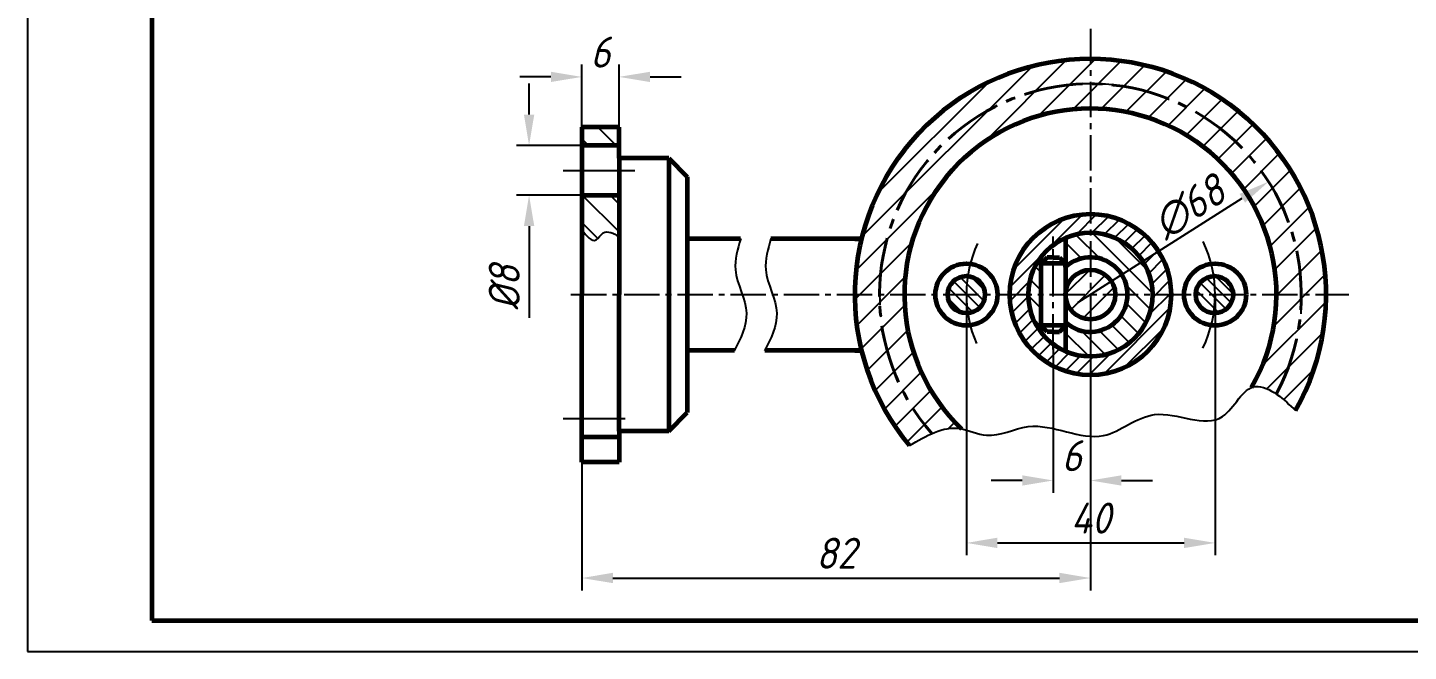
# Model space of a CAD drawing. Header units: millimetres. Extents: x 0 to 1155, y -5 to 314.
# Drawn here: x 457.9 to 680.6, y 0.1 to 100.7 of the extents above; entities that cross this region are included whole.
import ezdxf

# ---------------------------------------------------------------- set-up
doc = ezdxf.new("R2010")
doc.units = ezdxf.units.MM
doc.header["$LTSCALE"] = 0.5
doc.linetypes.add('CENTER2', pattern=[28.575, 19.05, -3.175, 3.175, -3.175])
doc.layers.get('0').update_dxf_attribs({"linetype": 'CONTINUOUS', "lineweight": 60})
doc.layers.add('3-размеры', color=6, linetype='CONTINUOUS')
doc.layers.add('Оси', color=1, linetype='CENTER2', lineweight=40)
doc.layers.add('Основные', color=7, linetype='CONTINUOUS', lineweight=100)
doc.styles.get("Standard").update_dxf_attribs({"font": 'isocpeui.ttf', "width": 0.9})
doc.dimstyles.get("Standard").update_dxf_attribs({"dimtxt": 5, "dimasz": 5, "dimexe": 2, "dimexo": 0, "dimgap": 1.5, "dimtad": 1, "dimdec": 0, "dimzin": 0, "dimtxsty": 'Standard', "dimcen": 5, "dimadec": 0, "dimazin": 0, "dimtfac": 1, "dimtdec": 0, "dimtofl": 0, "dimtmove": 0, "dimatfit": 3, "dimldrblk": 'DOTSMALL', "dimfxl": 1, "dimtolj": 1, "dimtzin": 0, "dimarcsym": 0})

# ---------------------------------------------------------------- blocks, each defined once
blk = doc.blocks.new('*D22')
at = {"layer": '3-размеры', "color": 0, "lineweight": -2, "transparency": 16777216}
for p, q in [((609.3, 57.6), (609.3, 15.55)), ((649.4, 57.6), (649.4, 15.55)), ((614.3, 17.55), (644.4, 17.55))]:
    blk.add_line(p, q, dxfattribs=at)
at = {"layer": '3-размеры', "color": 0, "lineweight": 0, "transparency": 16777216}
for points in [[(614.3, 18.39), (614.3, 16.72), (609.3, 17.55)], [(644.4, 18.39), (644.4, 16.72), (649.4, 17.55)]]:
    blk.add_solid(points, dxfattribs=at)
at = {"layer": '3-размеры', "color": 0, "lineweight": 0, "transparency": 16777216, "insert": (629.35, 21.55), "char_height": 5, "attachment_point": 5}
blk.add_mtext('\\A1;40', dxfattribs=at)
blk = doc.blocks.new('_DotSmall')
at = {"color": 0, "linetype": 'ByBlock', "const_width": 0.5}
blk.add_lwpolyline([(-0.0625, 0, 1), (0.0625, 0, 1)], format="xyb", close=True, dxfattribs=at)
blk = doc.blocks.new('*D29')
at = {"layer": 'Основные', "color": 0, "lineweight": -2, "transparency": 16777216}
for p, q in [((629.3, 34.75), (629.3, 9.89)), ((547.3, 30.6), (547.3, 9.89)), ((552.3, 11.89), (624.3, 11.89))]:
    blk.add_line(p, q, dxfattribs=at)
at = {"layer": 'Основные', "color": 0, "lineweight": 0, "transparency": 16777216}
for points in [[(552.3, 12.73), (552.3, 11.06), (547.3, 11.89)], [(624.3, 12.73), (624.3, 11.06), (629.3, 11.89)]]:
    blk.add_solid(points, dxfattribs=at)
at = {"layer": 'Основные', "color": 0, "lineweight": 0, "transparency": 16777216, "insert": (588.3, 15.89), "char_height": 5, "attachment_point": 5}
blk.add_mtext('\\A1;82', dxfattribs=at)
blk = doc.blocks.new('*D30')
at = {"layer": 'Основные', "color": 0, "lineweight": -2, "transparency": 16777216}
for p, q in [((547.3, 84.6), (547.3, 94.71)), ((553.3, 84.6), (553.3, 94.71)), ((542.3, 92.71), (537.3, 92.71)), ((558.3, 92.71), (563.3, 92.71))]:
    blk.add_line(p, q, dxfattribs=at)
at = {"layer": 'Основные', "color": 0, "lineweight": 0, "transparency": 16777216}
for points in [[(542.3, 93.54), (542.3, 91.88), (547.3, 92.71)], [(558.3, 93.54), (558.3, 91.88), (553.3, 92.71)]]:
    blk.add_solid(points, dxfattribs=at)
at = {"layer": 'Основные', "color": 0, "lineweight": 0, "transparency": 16777216, "insert": (550.3, 96.71), "char_height": 5, "attachment_point": 5}
blk.add_mtext('\\A1;6', dxfattribs=at)
blk = doc.blocks.new('*D31')
at = {"layer": 'Основные', "color": 0, "lineweight": -2, "transparency": 16777216}
for p, q in [((538.79, 86.64), (538.79, 91.64)), ((547.3, 81.64), (536.79, 81.64)), ((547.3, 73.64), (536.79, 73.64)), ((538.79, 68.64), (538.79, 53.84))]:
    blk.add_line(p, q, dxfattribs=at)
at = {"layer": 'Основные', "color": 0, "lineweight": 0, "transparency": 16777216}
for points in [[(537.96, 86.64), (539.63, 86.64), (538.79, 81.64)], [(537.96, 68.64), (539.63, 68.64), (538.79, 73.64)]]:
    blk.add_solid(points, dxfattribs=at)
at = {"layer": 'Основные', "color": 0, "lineweight": 0, "transparency": 16777216, "insert": (534.79, 58.74), "char_height": 5, "attachment_point": 5, "rotation": 90}
blk.add_mtext('\\A1;%%c8', dxfattribs=at)
blk = doc.blocks.new('*D34')
at = {"layer": 'Основные', "color": 0, "lineweight": -2, "transparency": 16777216}
for p, q in [((629.3, 51.6), (629.3, 25.62)), ((623.3, 49.6), (623.3, 25.62)), ((618.3, 27.62), (613.3, 27.62)), ((634.3, 27.62), (639.3, 27.62))]:
    blk.add_line(p, q, dxfattribs=at)
at = {"layer": 'Основные', "color": 0, "lineweight": 0, "transparency": 16777216}
for points in [[(618.3, 28.45), (618.3, 26.79), (623.3, 27.62)], [(634.3, 28.45), (634.3, 26.79), (629.3, 27.62)]]:
    blk.add_solid(points, dxfattribs=at)
at = {"layer": 'Основные', "color": 0, "lineweight": 0, "transparency": 16777216, "insert": (626.3, 31.62), "char_height": 5, "attachment_point": 5}
blk.add_mtext('\\A1;6', dxfattribs=at)

msp = doc.modelspace()

# ---------------------------------------------------------------- hatches: boundary and pattern name
at = {"lineweight": -3}
h = msp.add_hatch(dxfattribs=at)
h.set_pattern_fill('ANSI31', style=0)
h.set_pattern_definition([(45, (339.7754, -1.643), (-2.245064, 2.245064), [])])
h.paths.add_polyline_path([(629.3, 87.6), (629.3, 95.6, 0.414262), (591.3, 57.6), (599.3, 57.6, -0.414214)])
h.paths.add_polyline_path([(629.3, 95.6), (629.3, 87.6, -0.414214), (659.3, 57.6), (667.3, 57.6, 0.414194)])
edge = h.paths.add_edge_path()
edge.add_line((667.3, 57.6), (659.3, 57.6))
edge.add_arc((629.3, 57.6), 30, -29.9473, 0, ccw=False)
edge.add_spline(control_points=[(655.3, 42.62), (655.49, 42.71), (656.72, 43.04), (659.66, 41.51), (661.44, 39.79), (662.37, 38.89)], knot_values=[58.409277, 58.409277, 58.409277, 58.409277, 59.129981, 62.779232, 66.794237, 66.794237, 66.794237, 66.794237], degree=3, periodic=0)
edge.add_arc((629.3, 57.6), 38, 330.4922, 359.9972)
edge = h.paths.add_edge_path()
edge.add_line((599.3, 57.6), (591.3, 57.6))
edge.add_arc((629.3, 57.6), 38, 180.0028, 219.8373)
edge.add_spline(control_points=[(600.12, 33.26), (602.82, 34.84), (605.6, 36.47), (608.44, 35.97), (608.53, 35.95)], knot_values=[0, 0, 0, 0, 8.595247, 8.868719, 8.868719, 8.868719, 8.868719], degree=3, periodic=0)
edge.add_arc((629.3, 57.6), 30, 180, 226.1817, ccw=False)
h = msp.add_hatch(dxfattribs=at)
h.set_pattern_fill('ANSI31', angle=90, style=0)
h.set_pattern_definition([(135, (339.7754, -1.643), (-2.245064, -2.245064), [])])
h.paths.add_polyline_path([(553.3, 81.64), (553.3, 84.6), (548.3, 84.6), (547.3, 84.6), (547.3, 81.64)])
edge = h.paths.add_edge_path()
edge.add_line((547.3, 73.64), (547.3, 68.02))
edge.add_spline(control_points=[(547.3, 68.02), (548.11, 67.05), (549.38, 65.5), (550.88, 68.3), (552.38, 67.47), (553.3, 66.95)], knot_values=[0, 0, 0, 0, 2.795117, 4.421647, 7.031616, 7.031616, 7.031616, 7.031616], degree=3, periodic=0)
edge.add_line((553.3, 66.95), (553.3, 73.64))
edge.add_line((553.3, 73.64), (547.3, 73.64))
h = msp.add_hatch(dxfattribs=at)
h.set_pattern_fill('ANSI31', scale=0.5, style=0)
h.set_pattern_definition([(45, (336.9886, 8.492), (-1.122532, 1.122532), [])])
h.paths.add_polyline_path([(629.3, 67.6), (629.3, 70.6, 0.414214), (616.3, 57.6), (619.3, 57.6, -0.414214)])
h.paths.add_polyline_path([(629.3, 70.6), (629.3, 67.6, -0.414214), (639.3, 57.6), (642.3, 57.6, 0.414214)])
h.paths.add_polyline_path([(642.3, 57.6), (639.3, 57.6, -0.414214), (629.3, 47.6), (629.3, 44.6, 0.414214)])
h.paths.add_polyline_path([(629.3, 47.6, -0.414214), (619.3, 57.6), (616.3, 57.6, 0.414214), (629.3, 44.6)])
h = msp.add_hatch(dxfattribs=at)
h.set_pattern_fill('ANSI31', scale=0.65, angle=90, style=0)
h.set_pattern_definition([(135, (339.7754, -1.643), (-1.459292, -1.459292), [])])
h.paths.add_polyline_path([(629.3, 67.6, 0.103244), (625.3, 66.77), (625.3, 62.07, -0.184483), (629.3, 63.6)])
h.paths.add_polyline_path([(635.3, 57.6), (639.3, 57.6, 0.414214), (629.3, 67.6), (629.3, 63.6, -0.414214)])
h.paths.add_polyline_path([(639.3, 57.6), (635.3, 57.6, -0.414214), (629.3, 51.6), (629.3, 47.6, 0.414214)])
h.paths.add_polyline_path([(625.3, 53.13), (625.3, 48.44, 0.103244), (629.3, 47.6), (629.3, 51.6, -0.184483)])
h.paths.add_polyline_path([(621.3, 57.6), (619.3, 57.6, 0.162278), (621.3, 51.6)])
h.paths.add_polyline_path([(619.3, 57.6), (621.3, 57.6), (621.3, 62.6), (621.3, 62.6), (621.3, 62.6), (621.3, 63.6, 0.162278)])
h = msp.add_hatch(dxfattribs=at)
h.set_pattern_fill('ANSI31', scale=0.4, angle=90, style=0)
h.set_pattern_definition([(135, (485.068, -4.92), (-0.898026, -0.898026), [])])
h.paths.add_polyline_path([(609.53, 60.59, 0.037553), (609.3, 57.6), (612.3, 57.6, 0.392393)])
h.paths.add_polyline_path([(609.53, 60.59, 0.436376), (606.3, 57.6), (609.3, 57.6, -0.037553)])
h.paths.add_polyline_path([(609.53, 54.61, -0.037553), (609.3, 57.6), (606.3, 57.6, 0.436376)])
h.paths.add_polyline_path([(609.53, 54.61, 0.392393), (612.3, 57.6), (609.3, 57.6, 0.037553)])
h.paths.add_polyline_path([(646.3, 57.6), (649.3, 57.6, 0.037553), (649.08, 60.59, 0.392393)])
h.paths.add_polyline_path([(652.3, 57.6, 0.436376), (649.08, 60.59, -0.037553), (649.3, 57.6)])
h.paths.add_polyline_path([(649.08, 54.61, 0.436376), (652.3, 57.6), (649.3, 57.6, -0.037553)])
h.paths.add_polyline_path([(649.08, 54.61, 0.037553), (649.3, 57.6), (646.3, 57.6, 0.392393)])
h = msp.add_hatch(dxfattribs=at)
h.set_pattern_fill('ANSI31', scale=0.75, style=0)
h.set_pattern_definition([(45, (336.9886, 8.492), (-1.683798, 1.683798), [])])
h.paths.add_polyline_path([(629.3, 61.6, 0.414214), (625.3, 57.6), (629.3, 57.6)])
h.paths.add_polyline_path([(629.3, 61.6), (629.3, 57.6), (633.3, 57.6, 0.414214)])
h.paths.add_polyline_path([(633.3, 57.6), (629.3, 57.6), (629.3, 53.6, 0.414214)])
h.paths.add_polyline_path([(629.3, 57.6), (625.3, 57.6, 0.414214), (629.3, 53.6)])

# ---------------------------------------------------------------- linework, layer by layer
at = {"color": 7, "linetype": 'CENTER2', "lineweight": -3, "ltscale": 0.6}
for p, q in [((629.3, 100.48), (629.3, 34.67)), ((623.3, 48.74), (623.3, 66.98)), ((545.55, 57.6), (670.97, 57.6))]:
    msp.add_line(p, q, dxfattribs=at)
at = {"color": 7, "lineweight": 60, "ltscale": 0.3}
for p, q in [((553.3, 84.6), (547.3, 84.6)), ((547.3, 84.6), (547.3, 57.6)), ((553.3, 79.6), (553.3, 84.6)), ((561.3, 79.6), (553.3, 79.6)), ((553.3, 79.6), (553.3, 57.63)), ((561.3, 79.6), (564.3, 76.6)), ((561.3, 79.6), (561.3, 35.6)), ((564.3, 76.6), (564.3, 38.6)), ((547.3, 30.6), (547.3, 57.6)), ((553.3, 35.6), (553.3, 57.57)), ((547.3, 34.6), (547.3, 42.6)), ((561.3, 35.6), (564.3, 38.6)), ((553.3, 34.6), (547.3, 34.6)), ((553.3, 35.6), (553.3, 34.6)), ((553.3, 35.6), (553.3, 30.6)), ((561.3, 35.6), (553.3, 35.6)), ((553.3, 30.6), (547.3, 30.6))]:
    msp.add_line(p, q, dxfattribs=at)
at = {"color": 7, "lineweight": 60}
for p, q in [((553.3, 81.64), (547.3, 81.64)), ((547.3, 81.64), (547.3, 73.64)), ((547.3, 73.64), (553.3, 73.64)), ((572.9, 66.6), (564.31, 66.6)), ((592.38, 66.6), (577.78, 66.6)), ((625.3, 66.77), (625.3, 48.44)), ((622.3, 63.6), (621.3, 62.6)), ((621.3, 62.6), (621.3, 63.59)), ((621.3, 62.6), (621.3, 51.6)), ((625.3, 62.6), (621.3, 62.6)), ((621.3, 62.6), (621.3, 62.02)), ((623.3, 63.6), (622.3, 63.6)), ((623.3, 63.6), (624.3, 63.6)), ((623.3, 62.6), (623.3, 62.6)), ((624.3, 63.6), (625.3, 62.6)), ((625.3, 62.02), (625.3, 62.6)), ((625.3, 52.6), (621.3, 52.6)), ((622.3, 51.6), (621.3, 52.6)), ((623.3, 51.6), (622.3, 51.6)), ((623.3, 51.6), (624.3, 51.6)), ((624.3, 51.6), (625.3, 52.6)), ((571.92, 48.6), (564.3, 48.6)), ((592.4, 48.6), (576.8, 48.6))]:
    msp.add_line(p, q, dxfattribs=at)
at = {"color": 7}
for p, q in [((553.3, 80.64), (553.3, 81.64)), ((591.3, 66.6), (592.4, 66.6)), ((625.3, 60.1), (625.3, 60.1)), ((629.3, 57.6), (629.3, 57.6)), ((629.3, 57.6), (629.3, 57.6)), ((629.3, 57.6), (629.3, 57.6)), ((629.3, 57.6), (629.3, 57.6)), ((591.3, 48.6), (592.4, 48.6)), ((662.37, 38.88), (662.37, 38.88))]:
    msp.add_line(p, q, dxfattribs=at)
at = {"color": 7, "lineweight": -3}
for p, q in [((544.3, 77.6), (555.86, 77.6)), ((544.3, 37.6), (554.26, 37.6))]:
    msp.add_line(p, q, dxfattribs=at)
at = {"color": 7, "linetype": 'Continuous', "lineweight": -3}
msp.add_lwpolyline([(457.94, 0.06), (877.94, 0.06), (877.94, 297.06), (457.94, 297.06)], close=True, dxfattribs=at)
at = {"color": 7, "linetype": 'Continuous', "lineweight": 60}
msp.add_lwpolyline([(477.94, 5.06), (872.94, 5.06), (872.94, 292.06), (477.94, 292.06)], close=True, dxfattribs=at)
at = {"color": 7, "lineweight": 60}
for centre, radius in [((629.3, 57.6), 13), ((629.3, 57.6), 10), ((609.3, 57.6), 5), ((609.3, 57.6), 3), ((629.3, 57.6), 4)]:
    msp.add_circle(centre, radius, dxfattribs=at)
at = {"color": 7, "lineweight": 60, "ltscale": 0.3}
for centre, radius in [((649.4, 57.6), 5), ((649.3, 57.6), 3)]:
    msp.add_circle(centre, radius, dxfattribs=at)
at = {"color": 7, "lineweight": 60}
for radius, start, end in [(38, 330.4913, 219.8373), (30, 330.0527, 226.1817), (6, 228.1897, 131.8103)]:
    msp.add_arc((629.3, 57.6), radius, start, end, dxfattribs=at)
at = {"color": 7, "linetype": 'CENTER2', "lineweight": -3, "ltscale": 0.6}
for centre, start, end in [((629.3, 56), 82.8211, 95.7318), ((630.91, 57.6), 173.5368, 187.1789), ((627.7, 56.23), 357.2242, 7.1955)]:
    msp.add_arc(centre, 35.6, start, end, dxfattribs=at)
at = {"color": 7, "linetype": 'Continuous', "lineweight": -3, "ltscale": 0.6}
for centre, start, end in [((629.3, 57.6), 155.6365, 203.2838), ((629.4, 57.6), 334.4394, 25.3333)]:
    msp.add_arc(centre, 20, start, end, dxfattribs=at)
at = {"color": 7, "lineweight": -3}
for points in [[(547.3, 68.02), (549.59, 66.41), (550.76, 67.54), (553.31, 66.95)], [(572.91, 66.64), (572.07, 61.6), (573.84, 54.59), (571.88, 48.52)], [(577.79, 66.64), (576.95, 61.6), (578.73, 54.59), (576.76, 48.52)], [(600.12, 33.26), (608.27, 36), (612.53, 34.92), (619.27, 36.31), (631.41, 34.87), (639.63, 38.24), (650.62, 37.96), (655.91, 42.79), (659.33, 41.51), (662.37, 38.88)]]:
    msp.add_spline(points, degree=3, dxfattribs=at)
at = {"layer": '3-размеры'}
msp.add_line((627.28, 56.32), (653.79, 73.13), dxfattribs=at)
msp.add_solid([(653.35, 73.84), (654.24, 72.43), (658.02, 75.81)], dxfattribs=at)
at = {"layer": 'Оси'}
msp.add_arc((629.3, 57.6), 34, 331.8166, 221.2219, dxfattribs=at)

# ---------------------------------------------------------------- texts
at = {"layer": '3-размеры', "insert": (645.23, 71.74), "char_height": 5, "attachment_point": 5, "rotation": 32.3865}
msp.add_mtext('\\A1;∅68', dxfattribs=at)

# ---------------------------------------------------------------- dimensions: what is measured, and where the dimension line sits
at = {"layer": '3-размеры', "color": 7, "lineweight": 0}
dim = msp.add_linear_dim(base=(649.4, 17.55), p1=(609.3, 57.6), p2=(649.4, 57.6), dimstyle='Standard', dxfattribs=at)
dim.commit()
dim.dimension.update_dxf_attribs({"geometry": '*D22', "text_midpoint": (629.35, 21.55)})
at = {"layer": 'Основные', "color": 7, "lineweight": 0}
for base, p1, p2, picture, middle in [((553.3, 92.71), (547.3, 84.6), (553.3, 84.6), '*D30', (550.3, 96.71)), ((629.3, 27.62), (623.3, 49.6), (629.3, 51.6), '*D34', (626.3, 31.62)), ((629.3, 11.89), (547.3, 30.6), (629.3, 34.75), '*D29', (588.3, 15.89))]:
    dim = msp.add_linear_dim(base=base, p1=p1, p2=p2, dimstyle='Standard', dxfattribs=at)
    dim.commit()
    dim.dimension.update_dxf_attribs({"geometry": picture, "text_midpoint": middle})
dim = msp.add_linear_dim(base=(538.79, 73.64), p1=(547.3, 81.64), p2=(547.3, 73.64), angle=90, text='%%c8', dimstyle='Standard', dxfattribs=at)
dim.commit()
dim.dimension.update_dxf_attribs({"geometry": '*D31', "text_midpoint": (534.79, 58.74)})

doc.saveas('drawing.dxf')
